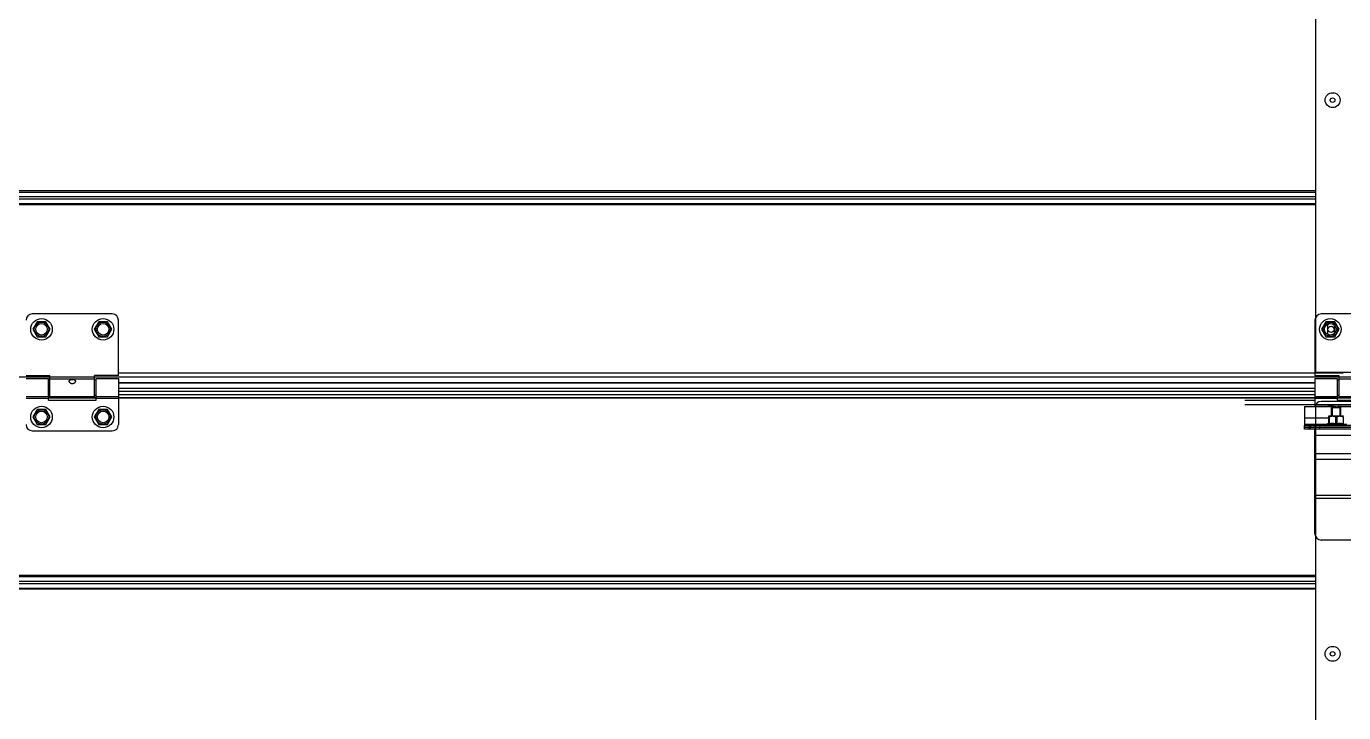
# Model space of a CAD drawing. Header units: millimetres. Extents: x 21899 to 38731, y -5425 to 3612.
# Drawn here: x 33285 to 34141, y -4977 to -4530 of the extents above; entities that cross this region are included whole.
import ezdxf

# ---------------------------------------------------------------- set-up
doc = ezdxf.new("R2010")
doc.units = ezdxf.units.MM

msp = doc.modelspace()

# ---------------------------------------------------------------- linework, layer by layer
at = {"color": 7, "linetype": 'Continuous'}
for p, q in [((34122.9, -4755.47), (34122.9, -4233.21)), ((33340.9, -4717.47), (33288.9, -4717.47)), ((33292.05, -4722.53), (33289.2, -4727.47)), ((33297.75, -4722.53), (33292.05, -4722.53)), ((33300.6, -4727.47), (33297.75, -4722.53)), ((33332.05, -4722.53), (33329.2, -4727.47)), ((33337.75, -4722.53), (33332.05, -4722.53)), ((33340.6, -4727.47), (33337.75, -4722.53)), ((33344.9, -4757.47), (33344.9, -4721.47)), ((34178.4, -4717.47), (34126.4, -4717.47)), ((34129.55, -4722.53), (34126.7, -4727.47)), ((34135.25, -4722.53), (34129.55, -4722.53)), ((34130.65, -4725.22), (34130.65, -4729.72)), ((34135.15, -4729.72), (34135.15, -4725.22)), ((34138.1, -4727.47), (34135.25, -4722.53)), ((33289.2, -4727.47), (33292.05, -4732.4)), ((33292.05, -4732.4), (33297.75, -4732.4)), ((33297.75, -4732.4), (33300.6, -4727.47)), ((33329.2, -4727.47), (33332.05, -4732.4)), ((33332.05, -4732.4), (33337.75, -4732.4)), ((33337.75, -4732.4), (33340.6, -4727.47)), ((34126.7, -4727.47), (34129.55, -4732.4)), ((34129.55, -4732.4), (34135.25, -4732.4)), ((34135.25, -4732.4), (34138.1, -4727.47)), ((33284.9, -4757.47), (33300.4, -4757.47)), ((33284.9, -4759.47), (33299.4, -4759.47)), ((33299.4, -4773.47), (33299.4, -4759.47)), ((33300.4, -4771.47), (33300.4, -4757.47)), ((33344.9, -4757.47), (33329.4, -4757.47)), ((33329.4, -4771.47), (33329.4, -4757.47)), ((33330.4, -4759.47), (33344.9, -4759.47)), ((33330.4, -4773.47), (33330.4, -4759.47)), ((33344.9, -4759.47), (33344.9, -4789.47)), ((34122.4, -4757.47), (34137.9, -4757.47)), ((34122.4, -4759.47), (34136.9, -4759.47)), ((34122.4, -4759.47), (34122.4, -4777.67)), ((34186.4, -4755.47), (34122.9, -4755.47)), ((34136.9, -4759.47), (34136.9, -4773.47)), ((34137.9, -4757.47), (34137.9, -4771.47)), ((33300.4, -4760.47), (33299.4, -4760.47)), ((33330.4, -4760.47), (33329.4, -4760.47)), ((34122.4, -4762.42), (33344.9, -4762.42)), ((34122.4, -4767.97), (33344.9, -4767.97)), ((34122.4, -4762.42), (34076.9, -4762.42)), ((34122.4, -4767.97), (34076.9, -4767.97)), ((34137.9, -4760.47), (34136.9, -4760.47)), ((33300.4, -4770.47), (33299.4, -4770.47)), ((33330.4, -4772.05), (33299.4, -4772.05)), ((33299.4, -4773.47), (33330.4, -4773.47)), ((33329.4, -4771.47), (33300.4, -4771.47)), ((33330.4, -4770.47), (33329.4, -4770.47)), ((34140.86, -4772.05), (33344.9, -4772.05)), ((34122.4, -4772.05), (34076.9, -4772.05)), ((34122.9, -5103.43), (34122.9, -4776.27)), ((34122.9, -4776.47), (34184.9, -4776.47)), ((34137.9, -4770.47), (34136.9, -4770.47)), ((34167.9, -4772.05), (34136.9, -4772.05)), ((34136.9, -4773.47), (34167.9, -4773.47)), ((34166.9, -4771.47), (34137.9, -4771.47)), ((33292.05, -4779.53), (33289.2, -4784.47)), ((33289.2, -4784.47), (33292.05, -4789.4)), ((33297.75, -4779.53), (33292.05, -4779.53)), ((33300.6, -4784.47), (33297.75, -4779.53)), ((33297.75, -4789.4), (33300.6, -4784.47)), ((33332.05, -4779.53), (33329.2, -4784.47)), ((33329.2, -4784.47), (33332.05, -4789.4)), ((33337.75, -4779.53), (33332.05, -4779.53)), ((33340.6, -4784.47), (33337.75, -4779.53)), ((33337.75, -4789.4), (33340.6, -4784.47)), ((34131.32, -4783.97), (34131.28, -4784)), ((34131.29, -4784), (34131.29, -4788.79)), ((34131.69, -4784.54), (34131.29, -4784.54)), ((34141.08, -4783.97), (34131.32, -4783.97)), ((34131.69, -4784.54), (34131.69, -4788.79)), ((34133.2, -4778.47), (34133.55, -4778.11)), ((34139.2, -4778.47), (34133.2, -4778.47)), ((34133.2, -4783.97), (34133.2, -4778.47)), ((34138.84, -4778.11), (34133.55, -4778.11)), ((34136.6, -4784.54), (34135.79, -4784.54)), ((34135.79, -4784.54), (34135.79, -4788.79)), ((34136.6, -4784.54), (34136.6, -4788.79)), ((34139.2, -4778.47), (34138.84, -4778.11)), ((34139.2, -4783.97), (34139.2, -4778.47)), ((34140.7, -4784.54), (34141.1, -4784.54)), ((34140.7, -4784.54), (34140.7, -4788.79)), ((33288.9, -4793.47), (33340.9, -4793.47)), ((33292.05, -4789.4), (33297.75, -4789.4)), ((33332.05, -4789.4), (33337.75, -4789.4)), ((34115.6, -4792.47), (34115.6, -4789.97)), ((34189.6, -4791.17), (34115.6, -4791.17)), ((34149.55, -4791.27), (34115.6, -4791.27)), ((34122.6, -4791.17), (34122.6, -4789.97)), ((34122.6, -4792.47), (34122.6, -4791.27)), ((34129.2, -4789.47), (34131.29, -4788.55)), ((34143.2, -4789.47), (34129.2, -4789.47)), ((34129.2, -4789.97), (34129.2, -4789.47)), ((34131.69, -4788.79), (34131.29, -4788.79)), ((34133.2, -4791.27), (34133.2, -4791.17)), ((34136.6, -4788.79), (34135.79, -4788.79)), ((34139.2, -4791.27), (34139.2, -4791.17)), ((34141.1, -4788.79), (34140.7, -4788.79))]:
    msp.add_line(p, q, dxfattribs=at)
at = {"color": 9, "linetype": 'Continuous'}
for p, q in [((34122.9, -4637.45), (33231.78, -4637.45)), ((33231.78, -4638.22), (34122.9, -4638.22)), ((34122.9, -4637.45), (34076.9, -4637.45)), ((34076.9, -4638.22), (34122.9, -4638.22)), ((33231.78, -4641.19), (34122.9, -4641.19)), ((33231.78, -4642.74), (34122.9, -4642.74)), ((33231.78, -4645.71), (34122.9, -4645.71)), ((34122.9, -4646.49), (33231.78, -4646.49)), ((34076.9, -4641.19), (34122.9, -4641.19)), ((34076.9, -4642.74), (34122.9, -4642.74)), ((34076.9, -4645.71), (34122.9, -4645.71)), ((34122.9, -4646.49), (34076.9, -4646.49)), ((34140.86, -4758.48), (33231.78, -4758.48)), ((33329.4, -4758.63), (33300.4, -4758.63)), ((34140.86, -4756.04), (33344.9, -4756.04)), ((34122.4, -4756.04), (34076.9, -4756.04)), ((34184.9, -4758.48), (34076.9, -4758.48)), ((34166.9, -4758.63), (34137.9, -4758.63)), ((33329.4, -4759.85), (33300.4, -4759.85)), ((34122.4, -4762.32), (33344.9, -4762.32)), ((34122.4, -4765.97), (33344.9, -4765.97)), ((34122.4, -4762.32), (34076.9, -4762.32)), ((34122.4, -4765.97), (34076.9, -4765.97)), ((34166.9, -4759.85), (34137.9, -4759.85)), ((33284.9, -4771.09), (33299.4, -4771.09)), ((33284.9, -4772.31), (33299.4, -4772.31)), ((33299.4, -4772.08), (33330.4, -4772.08)), ((33299.4, -4773.46), (33330.4, -4773.46)), ((33330.4, -4771.09), (33344.9, -4771.09)), ((33330.4, -4772.31), (33344.9, -4772.31)), ((33344.9, -4769.75), (34122.4, -4769.75)), ((33344.9, -4772.08), (34140.86, -4772.08)), ((34076.9, -4769.75), (34122.4, -4769.75)), ((34076.9, -4772.08), (34122.4, -4772.08)), ((34076.9, -4773.46), (34122.4, -4773.46)), ((34076.9, -4776.38), (34122.9, -4776.38)), ((34122.4, -4771.09), (34136.9, -4771.09)), ((34122.4, -4772.31), (34136.9, -4772.31)), ((34136.9, -4772.08), (34167.9, -4772.08)), ((34136.9, -4773.46), (34167.9, -4773.46)), ((34115.6, -4785.07), (34131.29, -4785.07)), ((34115.6, -4789.17), (34129.88, -4789.17)), ((34118.6, -4789.97), (34118.6, -4791.17)), ((34118.6, -4792.47), (34118.6, -4791.27)), ((34119.6, -4789.97), (34119.6, -4791.17)), ((34119.6, -4792.47), (34119.6, -4791.27)), ((34125.6, -4789.97), (34125.6, -4791.17)), ((34125.6, -4792.47), (34125.6, -4791.27)), ((34182.4, -4796.47), (34122.4, -4796.47)), ((34182.4, -4808.47), (34122.4, -4808.47)), ((34182.4, -4812.21), (34122.4, -4812.21)), ((34182.4, -4835.6), (34122.4, -4835.6)), ((34182.4, -4837.47), (34122.4, -4837.47)), ((34122.9, -4887.45), (33231.78, -4887.45)), ((34122.9, -4887.45), (34076.9, -4887.45)), ((33231.78, -4888.22), (34122.9, -4888.22)), ((33231.78, -4891.19), (34122.9, -4891.19)), ((33231.78, -4892.74), (34122.9, -4892.74)), ((33231.78, -4895.71), (34122.9, -4895.71)), ((34122.9, -4896.49), (33231.78, -4896.49)), ((34076.9, -4888.22), (34122.9, -4888.22)), ((34076.9, -4891.19), (34122.9, -4891.19)), ((34076.9, -4892.74), (34122.9, -4892.74)), ((34076.9, -4895.71), (34122.9, -4895.71)), ((34122.9, -4896.49), (34076.9, -4896.49))]:
    msp.add_line(p, q, dxfattribs=at)
msp.add_line((34122.4, -4721.47), (34122.4, -4757.47))
at = {"color": 3, "linetype": 'Continuous'}
for p, q in [((34122.9, -4776.27), (34184.9, -4776.27)), ((34178.4, -4774.47), (34126.4, -4774.47)), ((34115.6, -4777.67), (34134.1, -4777.67)), ((34115.6, -4777.67), (34115.6, -4789.97)), ((34138.1, -4777.67), (34167.1, -4777.67)), ((34189.6, -4789.97), (34115.6, -4789.97)), ((34122.3, -4792.47), (34115.6, -4792.47)), ((34189.6, -4792.47), (34122.4, -4792.47)), ((34122.4, -4860.47), (34122.4, -4792.47)), ((34178.4, -4864.47), (34126.4, -4864.47))]:
    msp.add_line(p, q, dxfattribs=at)
at = {"color": 2, "linetype": 'Continuous'}
for p, q in [((34133.7, -4778.11), (34133.7, -4783.97)), ((34138.7, -4778.11), (34138.7, -4783.97)), ((34133.7, -4791.17), (34133.7, -4791.27)), ((34138.7, -4791.17), (34138.7, -4791.27))]:
    msp.add_line(p, q, dxfattribs=at)
at = {"color": 7, "linetype": 'Continuous'}
for centre, radius in [((34133.9, -4578.47), 4.85), ((34133.9, -4578.47), 1.5), ((33294.9, -4727.47), 7), ((33294.9, -4727.47), 3.75), ((33334.9, -4727.47), 7), ((33334.9, -4727.47), 3.75), ((34132.4, -4727.47), 7), ((34132.4, -4727.47), 3.75), ((34132.9, -4727.47), 2), ((33294.9, -4784.47), 7), ((33294.9, -4784.47), 3.75), ((33334.9, -4784.47), 7), ((33334.9, -4784.47), 3.75), ((34133.9, -4938.47), 4.85), ((34133.9, -4938.47), 1.5)]:
    msp.add_circle(centre, radius, dxfattribs=at)
at = {"color": 9, "linetype": 'Continuous'}
for centre in [(33294.9, -4727.47), (33334.9, -4727.47), (34132.4, -4727.47), (33294.9, -4784.47), (33334.9, -4784.47)]:
    msp.add_circle(centre, 4.7, dxfattribs=at)
at = {"color": 7, "linetype": 'Continuous'}
for centre, radius, start, end in [((33288.9, -4721.47), 4, 90, 180), ((33340.9, -4721.47), 4, 0, 90), ((34126.4, -4721.47), 4, 90, 180), ((34132.9, -4725.22), 2.25, 0, 180), ((34132.9, -4729.72), 2.25, 180, 0), ((34132.4, -4784.47), 7, 75.96314, 102.99483), ((33288.9, -4789.47), 4, 180, 270), ((33340.9, -4789.47), 4, 270, 0)]:
    msp.add_arc(centre, radius, start, end, dxfattribs=at)
at = {"color": 3, "linetype": 'Continuous'}
for centre, start, end in [((34126.4, -4778.47), 90, 168.44976), ((34126.4, -4860.47), 180, 270)]:
    msp.add_arc(centre, 4, start, end, dxfattribs=at)
for points, knots in [([(34129.25, -5197.53), (34128.94, -5187.73), (34128, -5157.82), (34187.34, -5102.37), (34414.88, -5049.27), (34386.45, -4592.71), (34268.56, -4202.13), (34339.91, -3739.34), (34335.65, -3268.05), (34293.33, -2943.99), (34270.38, -2788.49)], [0, 0, 0, 0, 28.603639, 87.316373, 219.64008, 691.967745, 1092.856311, 1534.223988, 2043.788513, 2514.269853, 2514.269853, 2514.269853, 2514.269853]), ([(34124.25, -5197.69), (34124.1, -5193.02), (34123.95, -5188.26), (34124.21, -5179.75), (34124.5, -5176), (34125.36, -5170.99), (34125.63, -5169.69), (34126.21, -5167.32), (34126.51, -5166.25), (34127.18, -5164.13), (34127.55, -5163.08), (34128.73, -5159.98), (34129.65, -5157.97), (34133, -5151.53), (34135.9, -5147.32), (34142.45, -5139.42), (34146.11, -5135.72), (34153.9, -5128.78), (34158.04, -5125.54), (34165.67, -5120.07), (34169.12, -5117.77), (34176.08, -5113.4), (34179.61, -5111.32), (34190.24, -5105.39), (34197.44, -5101.82), (34216.29, -5093.08), (34227.95, -5088.3), (34250.54, -5078.81), (34261.45, -5074.1), (34275.53, -5066.84), (34279.34, -5064.74), (34285.87, -5060.82), (34288.65, -5059.03), (34294.06, -5055.32), (34296.7, -5053.38), (34304.39, -5047.38), (34309.24, -5043.1), (34323.89, -5028.53), (34332.67, -5017.22), (34347.91, -4992.36), (34354.36, -4978.8), (34365.17, -4949.79), (34369.53, -4934.34), (34379.35, -4887.95), (34382.5, -4855.15), (34383.97, -4787.02), (34382.29, -4751.69), (34375.82, -4681.11), (34371.04, -4645.85), (34364.2, -4603.39), (34362.78, -4594.93), (34359.88, -4578.2), (34358.39, -4569.93), (34353.86, -4545.35), (34350.73, -4529.29), (34341.22, -4481.94), (34334.69, -4451.46), (34319.37, -4378.26), (34310.89, -4336.23), (34302.56, -4281.98), (34300.86, -4269.81), (34298.08, -4247.04), (34296.94, -4236.46), (34295.26, -4217.86), (34294.64, -4209.87), (34293.61, -4193.82), (34293.2, -4185.76), (34292.26, -4161.51), (34292.02, -4145.23), (34292.27, -4096.08), (34293.73, -4062.93), (34300.04, -3968.14), (34306.71, -3905.92), (34314.36, -3827.38), (34315.91, -3811), (34318.39, -3783.02), (34319.36, -3771.4), (34321.18, -3748.2), (34322.01, -3736.62), (34324.32, -3701.9), (34325.59, -3678.8), (34328.6, -3609.64), (34329.58, -3563.7), (34329.64, -3426.23), (34325.87, -3335.06), (34312.19, -3152.79), (34302.29, -3061.7), (34283.1, -2911.89), (34274.85, -2853.17), (34266.2, -2794.45)], [0, 0, 0, 0, 13.614656, 13.614656, 24.237506, 24.237506, 27.949925, 27.949925, 31.063684, 31.063684, 34.177443, 34.177443, 40.404961, 40.404961, 54.673562, 54.673562, 68.942162, 68.942162, 83.210763, 83.210763, 94.643421, 94.643421, 106.076078, 106.076078, 128.941394, 128.941394, 165.933013, 165.933013, 202.924632, 202.924632, 217.211649, 217.211649, 228.325165, 228.325165, 239.438681, 239.438681, 261.665712, 261.665712, 310.591127, 310.591127, 359.516541, 359.516541, 408.441955, 408.441955, 499.721397, 499.721397, 591.000838, 591.000838, 682.28028, 682.28028, 705.283727, 705.283727, 728.287174, 728.287174, 774.294068, 774.294068, 866.307856, 866.307856, 999.972816, 999.972816, 1038.611318, 1038.611318, 1072.030725, 1072.030725, 1097.038945, 1097.038945, 1122.047166, 1122.047166, 1172.063606, 1172.063606, 1272.096487, 1272.096487, 1455.942037, 1455.942037, 1504.41999, 1504.41999, 1538.871883, 1538.871883, 1573.323775, 1573.323775, 1642.227561, 1642.227561, 1780.035131, 1780.035131, 2055.650273, 2055.650273, 2331.265414, 2331.265414, 2508.990496, 2508.990496, 2508.990496, 2508.990496])]:
    msp.add_open_spline(points, degree=3, knots=knots)
at = {"color": 7, "linetype": 'Continuous'}
for points, start_tangent, end_tangent in [([(33312.9, -4761.22), (33312.96, -4760.89), (33313.15, -4760.59), (33313.45, -4760.37), (33313.8, -4760.21), (33314.17, -4760.12), (33314.55, -4760.07), (33314.96, -4760.05), (33315.37, -4760.08), (33315.76, -4760.15), (33316.11, -4760.25), (33316.42, -4760.4), (33316.66, -4760.61), (33316.83, -4760.88), (33316.9, -4761.22)], (0, 1), (0, -1)), ([(33312.99, -4761.67), (33312.96, -4761.58), (33312.9, -4761.22)], (-0.374906, 0.927063), (0, 1)), ([(33316.8, -4761.68), (33316.67, -4761.94), (33316.4, -4762.27), (33316.05, -4762.54), (33315.69, -4762.73), (33315.29, -4762.84), (33314.86, -4762.88), (33314.44, -4762.83), (33314.03, -4762.7), (33313.68, -4762.49), (33313.37, -4762.23), (33313.12, -4761.93), (33312.99, -4761.67)], (-0.381296, -0.924453), (-0.374906, 0.927063)), ([(33316.9, -4761.22), (33316.84, -4761.57), (33316.8, -4761.68)], (0, -1), (-0.381296, -0.924453)), ([(34135.79, -4784.54), (34135.31, -4784.32), (34134.85, -4784.16), (34134.4, -4784.06), (34133.96, -4784), (34133.52, -4784), (34133.08, -4784.06), (34132.63, -4784.16), (34132.17, -4784.32), (34131.69, -4784.54)], (-0.893808, 0.44845), (-0.893808, -0.44845)), ([(34140.7, -4784.54), (34140.22, -4784.32), (34139.76, -4784.16), (34139.31, -4784.06), (34138.87, -4784), (34138.43, -4784), (34137.99, -4784.06), (34137.54, -4784.16), (34137.08, -4784.32), (34136.6, -4784.54)], (-0.893808, 0.44845), (-0.893808, -0.44845)), ([(34131.69, -4788.79), (34132.21, -4788.68), (34132.72, -4788.61), (34133.23, -4788.56), (34133.74, -4788.55), (34134.25, -4788.56), (34134.76, -4788.61), (34135.27, -4788.68), (34135.79, -4788.79)], (0.9765, 0.215516), (0.9765, -0.215516)), ([(34136.6, -4788.79), (34137.12, -4788.68), (34137.63, -4788.61), (34138.14, -4788.56), (34138.65, -4788.55), (34139.16, -4788.56), (34139.67, -4788.61), (34140.18, -4788.68), (34140.7, -4788.79)], (0.9765, 0.215516), (0.9765, -0.215516))]:
    msp.add_spline(points, degree=3, dxfattribs=dict(at, start_tangent=start_tangent, end_tangent=end_tangent))
at = {"color": 3, "linetype": 'Continuous'}
for points, start_tangent, end_tangent in [([(34134.1, -4777.67), (34134.11, -4777.67)], (-0.269295, -0.963058), (0.966761, -0.25568)), ([(34134.18, -4777.69), (34134.1, -4777.67)], (-0.967488, 0.252916), (-0.269211, -0.963081)), ([(34135.17, -4777.88), (34134.96, -4777.85), (34134.77, -4777.82), (34134.6, -4777.79), (34134.45, -4777.75), (34134.32, -4777.73), (34134.23, -4777.7), (34134.1, -4777.67), (34134.23, -4777.7), (34134.32, -4777.73), (34134.45, -4777.75), (34134.6, -4777.79), (34134.77, -4777.82), (34134.96, -4777.85)], (-0.991814, 0.127691), (0.987855, -0.155378)), ([(34134.77, -4777.82), (34134.6, -4777.79), (34134.45, -4777.75), (34134.32, -4777.73), (34134.23, -4777.7), (34134.1, -4777.67), (34134.23, -4777.7), (34134.32, -4777.73), (34134.45, -4777.75), (34134.6, -4777.79), (34134.77, -4777.82), (34134.96, -4777.85)], (-0.983603, 0.180346), (0.987855, -0.155378)), ([(34134.77, -4777.82), (34134.6, -4777.79), (34134.45, -4777.75), (34134.32, -4777.73), (34134.23, -4777.7), (34134.1, -4777.67), (34134.23, -4777.7), (34134.32, -4777.73), (34134.45, -4777.75)], (-0.983603, 0.180346), (0.975429, -0.220316)), ([(34134.23, -4777.7), (34134.18, -4777.69)], (-0.968495, 0.249032), (-0.967488, 0.252916)), ([(34135.31, -4777.9), (34135.17, -4777.88)], (-0.994049, 0.108934), (-0.991814, 0.127691)), ([(34135.62, -4777.93), (34135.31, -4777.9)], (-0.997809, 0.06616), (-0.994049, 0.108934)), ([(34136.1, -4777.94), (34135.62, -4777.93)], (-1, -0.000125), (-0.997809, 0.06616)), ([(34136.1, -4777.94), (34136.57, -4777.93)], (1, -0.000114), (0.997809, 0.066161)), ([(34136.57, -4777.93), (34136.87, -4777.9)], (0.997809, 0.066161), (0.994276, 0.106842)), ([(34136.87, -4777.9), (34137.02, -4777.88), (34137.23, -4777.85), (34137.42, -4777.82), (34137.59, -4777.79), (34137.74, -4777.75), (34137.87, -4777.73), (34137.97, -4777.7), (34138.08, -4777.67), (34137.97, -4777.7), (34137.87, -4777.73), (34137.74, -4777.75), (34137.59, -4777.79), (34137.42, -4777.82), (34137.23, -4777.85), (34137.02, -4777.88)], (0.994276, 0.106842), (-0.991806, -0.127754)), ([(34137.22, -4777.86), (34137.02, -4777.88)], (-0.988177, -0.153317), (-0.991806, -0.127754)), ([(34137.97, -4777.7), (34138.08, -4777.67), (34137.97, -4777.7), (34137.93, -4777.71)], (0.968529, 0.248901), (-0.970087, -0.242758)), ([(34137.97, -4777.7), (34138, -4777.69)], (0.968529, 0.248901), (0.967848, 0.251535)), ([(34138, -4777.69), (34138.08, -4777.67)], (0.967848, 0.251535), (0.258533, -0.966003))]:
    msp.add_spline(points, degree=3, dxfattribs=dict(at, start_tangent=start_tangent, end_tangent=end_tangent))

doc.saveas('drawing.dxf')
